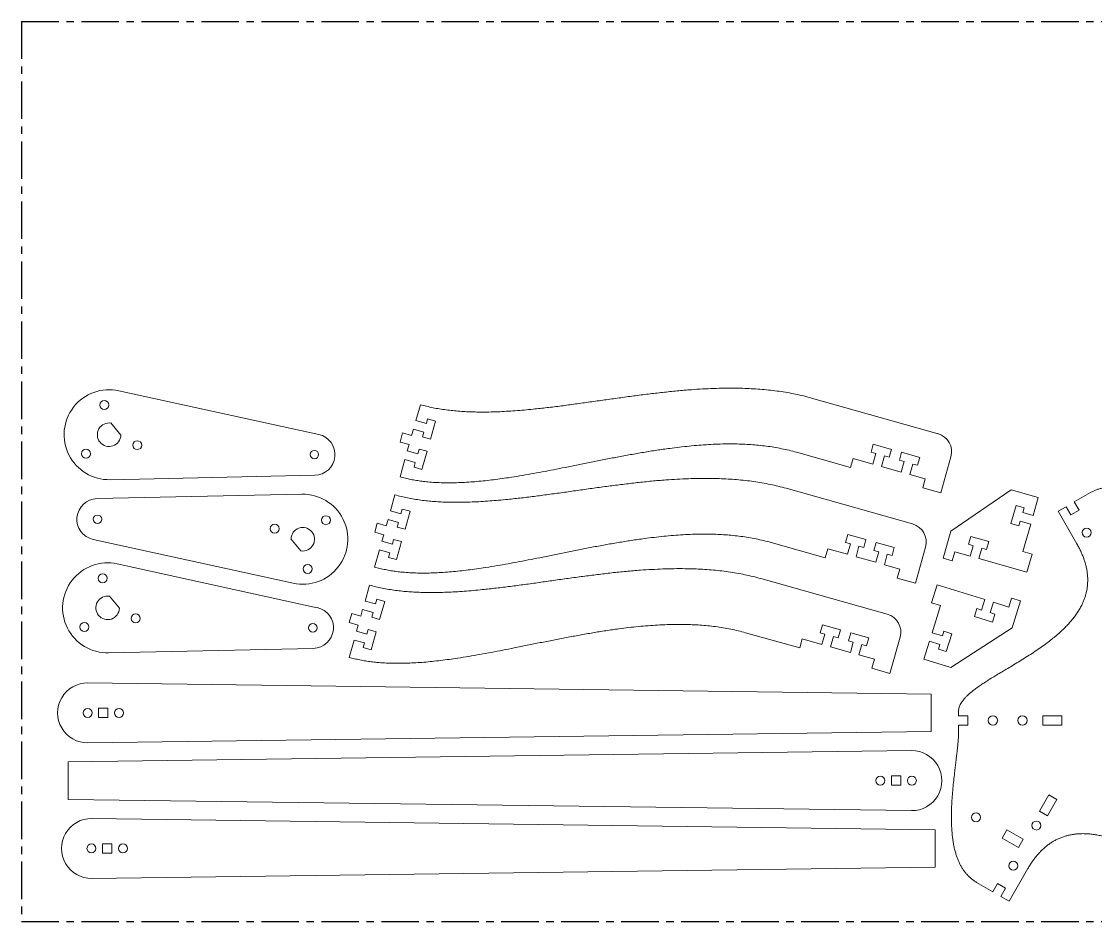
# Model space of a CAD drawing. Header units: inches. Extents: x 0 to 24, y 0 to 12.
# Drawn here: x 0 to 14.33, y 0.02 to 12.02 of the extents above; entities that cross this region are included whole.
import ezdxf

# ---------------------------------------------------------------- set-up
doc = ezdxf.new("R2010")
doc.units = ezdxf.units.IN
doc.header["$MEASUREMENT"] = 0
doc.linetypes.add('CENTERX2', pattern=[0.8, 0.5, -0.1, 0.1, -0.1])

msp = doc.modelspace()

# ---------------------------------------------------------------- linework, layer by layer
at = {"color": 7, "linetype": 'CENTERX2'}
for p, q in [((0.001, 12.016), (24.001, 12.016)), ((0.001, 12.016), (0.001, 0.016)), ((0.001, 0.016), (24.001, 0.016))]:
    msp.add_line(p, q, dxfattribs=at)
at = {"color": 7, "linetype": 'Continuous', "lineweight": 15}
for p, q in [((1.299, 7.093), (3.966, 6.51)), ((5.261, 6.695), (5.321, 6.907)), ((10.54, 6.995), (12.225, 6.52)), ((1.195, 6.663), (1.328, 6.502)), ((5.401, 6.656), (5.261, 6.695)), ((5.418, 6.719), (5.401, 6.656)), ((5.524, 6.689), (5.418, 6.719)), ((5.456, 6.448), (5.524, 6.689)), ((5.051, 6.409), (5.085, 6.53)), ((5.085, 6.53), (5.205, 6.496)), ((5.205, 6.496), (5.229, 6.58)), ((5.229, 6.58), (5.368, 6.541)), ((5.368, 6.541), (5.351, 6.478)), ((5.351, 6.478), (5.456, 6.448)), ((5.171, 6.375), (5.051, 6.409)), ((5.147, 6.291), (5.171, 6.375)), ((5.304, 6.314), (5.287, 6.252)), ((5.41, 6.285), (5.304, 6.314)), ((11.362, 6.379), (11.332, 6.273)), ((11.603, 6.311), (11.362, 6.379)), ((11.573, 6.205), (11.603, 6.311)), ((5.05, 5.945), (5.115, 6.176)), ((5.115, 6.176), (5.254, 6.136)), ((5.287, 6.252), (5.147, 6.291)), ((5.342, 6.044), (5.41, 6.285)), ((11.059, 6.07), (10.337, 6.273)), ((11.093, 6.19), (11.059, 6.07)), ((11.355, 6.116), (11.093, 6.19)), ((11.332, 6.273), (11.395, 6.255)), ((11.395, 6.255), (11.355, 6.116)), ((11.471, 6.083), (11.51, 6.223)), ((11.51, 6.223), (11.573, 6.205)), ((11.74, 6.272), (11.71, 6.166)), ((11.71, 6.166), (11.773, 6.149)), ((11.981, 6.204), (11.74, 6.272)), ((11.951, 6.099), (11.981, 6.204)), ((12.397, 6.212), (12.262, 5.73)), ((5.254, 6.136), (5.237, 6.074)), ((5.237, 6.074), (5.342, 6.044)), ((11.734, 6.009), (11.471, 6.083)), ((11.773, 6.149), (11.734, 6.009)), ((11.849, 5.977), (11.888, 6.116)), ((11.888, 6.116), (11.951, 6.099)), ((3.914, 5.966), (1.183, 5.907)), ((12.055, 5.919), (11.849, 5.977)), ((12.021, 5.798), (12.055, 5.919)), ((10.201, 5.792), (11.886, 5.317)), ((12.262, 5.73), (12.021, 5.798)), ((12.396, 5.22), (13.201, 5.773)), ((13.201, 5.773), (13.562, 5.671)), ((14.26, 5.735), (14.043, 5.61)), ((1.009, 5.654), (3.74, 5.713)), ((4.922, 5.492), (4.982, 5.704)), ((13.562, 5.671), (13.494, 5.43)), ((14.043, 5.61), (14.106, 5.501)), ((5.062, 5.453), (4.922, 5.492)), ((5.079, 5.516), (5.062, 5.453)), ((5.185, 5.486), (5.079, 5.516)), ((5.117, 5.245), (5.185, 5.486)), ((13.266, 5.562), (13.198, 5.322)), ((13.372, 5.532), (13.266, 5.562)), ((13.355, 5.47), (13.372, 5.532)), ((13.494, 5.43), (13.355, 5.47)), ((13.935, 5.547), (13.827, 5.485)), ((13.827, 5.485), (14.077, 5.052)), ((13.998, 5.439), (13.935, 5.547)), ((14.106, 5.501), (13.998, 5.439)), ((4.712, 5.206), (4.745, 5.326)), ((4.745, 5.326), (4.866, 5.293)), ((4.866, 5.293), (4.89, 5.377)), ((4.89, 5.377), (5.029, 5.337)), ((5.029, 5.337), (5.011, 5.275)), ((13.198, 5.322), (13.304, 5.292)), ((13.304, 5.292), (13.322, 5.354)), ((13.322, 5.354), (13.462, 5.315)), ((13.462, 5.315), (13.358, 4.949)), ((4.832, 5.172), (4.712, 5.206)), ((4.808, 5.088), (4.832, 5.172)), ((5.011, 5.275), (5.117, 5.245)), ((11.023, 5.176), (10.993, 5.07)), ((11.264, 5.108), (11.023, 5.176)), ((12.294, 4.86), (12.396, 5.22)), ((3.624, 4.527), (0.957, 5.11)), ((3.728, 4.957), (3.595, 5.118)), ((4.948, 5.049), (4.808, 5.088)), ((4.965, 5.111), (4.948, 5.049)), ((5.071, 5.081), (4.965, 5.111)), ((5.003, 4.841), (5.071, 5.081)), ((10.72, 4.866), (9.998, 5.07)), ((10.993, 5.07), (11.056, 5.052)), ((11.056, 5.052), (11.016, 4.913)), ((11.132, 4.88), (11.171, 5.02)), ((11.171, 5.02), (11.234, 5.002)), ((11.234, 5.002), (11.264, 5.108)), ((11.401, 5.069), (11.371, 4.963)), ((11.642, 5.001), (11.401, 5.069)), ((12.662, 5.151), (12.632, 5.045)), ((12.632, 5.045), (12.695, 5.027)), ((12.695, 5.027), (12.655, 4.888)), ((12.903, 5.083), (12.662, 5.151)), ((12.873, 4.977), (12.903, 5.083)), ((4.711, 4.742), (4.776, 4.973)), ((4.776, 4.973), (4.915, 4.933)), ((4.915, 4.933), (4.898, 4.871)), ((4.898, 4.871), (5.003, 4.841)), ((10.754, 4.987), (10.72, 4.866)), ((11.016, 4.913), (10.754, 4.987)), ((11.395, 4.806), (11.132, 4.88)), ((11.371, 4.963), (11.434, 4.946)), ((11.434, 4.946), (11.395, 4.806)), ((11.51, 4.773), (11.549, 4.913)), ((11.549, 4.913), (11.612, 4.895)), ((11.612, 4.895), (11.642, 5.001)), ((12.058, 5.009), (11.923, 4.527)), ((12.448, 4.946), (12.415, 4.826)), ((12.655, 4.888), (12.448, 4.946)), ((12.771, 4.855), (12.81, 4.995)), ((12.81, 4.995), (12.873, 4.977)), ((13.358, 4.949), (13.479, 4.915)), ((13.479, 4.915), (13.411, 4.675)), ((1.278, 4.784), (3.946, 4.2)), ((11.716, 4.715), (11.51, 4.773)), ((12.415, 4.826), (12.294, 4.86)), ((13.411, 4.675), (12.771, 4.855)), ((9.862, 4.589), (11.547, 4.114)), ((11.682, 4.595), (11.716, 4.715)), ((11.923, 4.527), (11.682, 4.595)), ((4.583, 4.289), (4.643, 4.501)), ((12.14, 4.266), (12.214, 4.505)), ((12.214, 4.505), (12.849, 4.308)), ((1.175, 4.353), (1.308, 4.192)), ((4.74, 4.312), (4.723, 4.25)), ((4.846, 4.283), (4.74, 4.312)), ((12.849, 4.308), (12.806, 4.169)), ((13.169, 4.208), (13.206, 4.328)), ((13.206, 4.328), (13.325, 4.291)), ((4.527, 4.089), (4.55, 4.174)), ((4.55, 4.174), (4.69, 4.134)), ((4.723, 4.25), (4.583, 4.289)), ((4.778, 4.042), (4.846, 4.283)), ((12.259, 4.229), (12.14, 4.266)), ((12.146, 3.866), (12.259, 4.229)), ((12.744, 4.189), (12.711, 4.084)), ((12.806, 4.169), (12.744, 4.189)), ((12.921, 4.134), (12.964, 4.272)), ((12.964, 4.272), (13.169, 4.208)), ((13.325, 4.291), (13.214, 3.933)), ((4.373, 4.003), (4.406, 4.123)), ((4.406, 4.123), (4.527, 4.089)), ((4.69, 4.134), (4.672, 4.072)), ((4.672, 4.072), (4.778, 4.042)), ((12.711, 4.084), (12.95, 4.009)), ((12.983, 4.114), (12.921, 4.134)), ((12.95, 4.009), (12.983, 4.114)), ((4.493, 3.969), (4.373, 4.003)), ((4.469, 3.885), (4.493, 3.969)), ((4.609, 3.846), (4.469, 3.885)), ((4.626, 3.908), (4.609, 3.846)), ((4.732, 3.878), (4.626, 3.908)), ((4.664, 3.638), (4.732, 3.878)), ((10.684, 3.973), (10.654, 3.867)), ((10.924, 3.905), (10.684, 3.973)), ((10.895, 3.799), (10.924, 3.905)), ((12.304, 3.885), (12.285, 3.823)), ((12.409, 3.853), (12.304, 3.885)), ((13.214, 3.933), (12.395, 3.402)), ((4.371, 3.538), (4.437, 3.769)), ((4.437, 3.769), (4.576, 3.73)), ((4.576, 3.73), (4.559, 3.668)), ((10.381, 3.663), (9.659, 3.867)), ((10.414, 3.784), (10.381, 3.663)), ((10.677, 3.709), (10.414, 3.784)), ((10.654, 3.867), (10.717, 3.849)), ((10.717, 3.849), (10.677, 3.709)), ((10.793, 3.677), (10.832, 3.816)), ((10.832, 3.816), (10.895, 3.799)), ((11.062, 3.866), (11.032, 3.76)), ((11.032, 3.76), (11.095, 3.742)), ((11.095, 3.742), (11.056, 3.603)), ((11.303, 3.798), (11.062, 3.866)), ((11.273, 3.692), (11.303, 3.798)), ((11.719, 3.805), (11.584, 3.324)), ((12.037, 3.513), (12.111, 3.752)), ((12.111, 3.752), (12.249, 3.709)), ((12.285, 3.823), (12.146, 3.866)), ((12.335, 3.614), (12.409, 3.853)), ((3.893, 3.657), (1.163, 3.598)), ((4.559, 3.668), (4.664, 3.638)), ((11.056, 3.603), (10.793, 3.677)), ((11.171, 3.57), (11.21, 3.71)), ((11.21, 3.71), (11.273, 3.692)), ((12.249, 3.709), (12.23, 3.647)), ((12.23, 3.647), (12.335, 3.614)), ((11.377, 3.512), (11.171, 3.57)), ((11.343, 3.392), (11.377, 3.512)), ((12.395, 3.402), (12.037, 3.513)), ((11.584, 3.324), (11.343, 3.392)), ((0.888, 3.198), (12.133, 3.048)), ((12.133, 3.048), (12.133, 2.548)), ((1.03, 2.86), (1.155, 2.86)), ((1.03, 2.735), (1.03, 2.86)), ((1.155, 2.735), (1.03, 2.735)), ((1.155, 2.86), (1.155, 2.735)), ((12.5, 2.823), (12.5, 2.76)), ((12.5, 2.76), (12.625, 2.76)), ((12.625, 2.76), (12.625, 2.635)), ((13.625, 2.76), (13.625, 2.635)), ((13.875, 2.76), (13.625, 2.76)), ((13.875, 2.635), (13.875, 2.76)), ((12.5, 2.635), (12.5, 2.573)), ((12.625, 2.635), (12.5, 2.635)), ((13.625, 2.635), (13.875, 2.635)), ((12.133, 2.548), (0.888, 2.398)), ((0.626, 2.144), (11.87, 2.294)), ((0.626, 1.644), (0.626, 2.144)), ((11.603, 1.957), (11.728, 1.957)), ((11.603, 1.832), (11.603, 1.957)), ((11.728, 1.957), (11.728, 1.832)), ((11.728, 1.832), (11.603, 1.832)), ((11.87, 1.494), (0.626, 1.644)), ((13.702, 1.704), (13.577, 1.487)), ((13.685, 1.425), (13.81, 1.641)), ((13.81, 1.641), (13.702, 1.704)), ((13.577, 1.487), (13.685, 1.425)), ((0.94, 1.39), (12.185, 1.24)), ((12.185, 1.24), (12.185, 0.74)), ((13.144, 1.238), (13.081, 1.129)), ((13.36, 1.113), (13.144, 1.238)), ((1.082, 1.053), (1.207, 1.053)), ((1.082, 0.928), (1.082, 1.053)), ((1.207, 1.053), (1.207, 0.928)), ((13.081, 1.129), (13.298, 1.004)), ((13.298, 1.004), (13.36, 1.113)), ((1.207, 0.928), (1.082, 0.928)), ((12.185, 0.74), (0.94, 0.59)), ((13.173, 0.288), (13.423, 0.721)), ((12.74, 0.538), (12.957, 0.413)), ((12.957, 0.413), (13.019, 0.522)), ((13.019, 0.522), (13.127, 0.459)), ((13.127, 0.459), (13.065, 0.351)), ((13.065, 0.351), (13.173, 0.288))]:
    msp.add_line(p, q, dxfattribs=at)
for centre, radius in [((1.105, 6.902), 0.06), ((0.862, 6.253), 0.06), ((1.545, 6.367), 0.06), ((3.908, 6.241), 0.056), ((1.015, 5.379), 0.056), ((3.378, 5.253), 0.06), ((4.061, 5.367), 0.06), ((14.207, 5.202), 0.06), ((3.818, 4.718), 0.06), ((1.084, 4.592), 0.06), ((1.525, 4.057), 0.06), ((0.841, 3.943), 0.06), ((3.887, 3.932), 0.056), ((0.883, 2.798), 0.06), ((1.303, 2.798), 0.06), ((12.958, 2.698), 0.0625), ((13.351, 2.698), 0.0625), ((11.456, 1.894), 0.06), ((11.876, 1.894), 0.06), ((12.732, 1.404), 0.06), ((13.538, 1.296), 0.06), ((0.935, 0.99), 0.06), ((1.355, 0.99), 0.06), ((13.228, 0.759), 0.06)]:
    msp.add_circle(centre, radius, dxfattribs=at)
for centre, radius, start, end in [((1.17, 6.507), 0.6, 77.6638, 271.2381), ((1.17, 6.507), 0.157, 80.8606, 358.0413), ((3.908, 6.241), 0.275, 271.2381, 77.6638), ((12.157, 6.28), 0.25, 344.2625, 74.2625), ((1.015, 5.379), 0.275, 91.2381, 257.6638), ((3.753, 5.113), 0.6, 257.6638, 91.2381), ((11.818, 5.076), 0.25, 344.2625, 74.2625), ((3.753, 5.113), 0.157, 260.8606, 178.0413), ((1.15, 4.198), 0.6, 77.6638, 271.2381), ((1.15, 4.198), 0.157, 80.8606, 358.0413), ((3.887, 3.932), 0.275, 271.2381, 77.6638), ((11.479, 3.873), 0.25, 344.2625, 74.2625), ((0.883, 2.798), 0.4, 89.2359, 270.7641), ((11.876, 1.894), 0.4, 269.2359, 90.7641), ((0.935, 0.99), 0.4, 89.2359, 270.7641)]:
    msp.add_arc(centre, radius, start, end, dxfattribs=at)
for points, knots in [([(5.321, 6.907), (5.349, 6.9), (5.405, 6.885), (5.49, 6.866), (5.577, 6.85), (5.666, 6.837), (5.755, 6.827), (5.846, 6.819), (5.937, 6.813), (6.029, 6.81), (6.129, 6.808), (6.237, 6.809), (6.352, 6.812), (6.468, 6.818), (6.586, 6.826), (6.705, 6.835), (6.847, 6.849), (7.012, 6.867), (7.201, 6.89), (7.391, 6.916), (7.584, 6.943), (7.777, 6.97), (7.972, 6.997), (8.167, 7.024), (8.36, 7.049), (8.552, 7.071), (8.744, 7.091), (8.922, 7.106), (9.085, 7.117), (9.234, 7.124), (9.382, 7.127), (9.52, 7.128), (9.647, 7.125), (9.763, 7.119), (9.878, 7.111), (9.993, 7.1), (10.106, 7.086), (10.217, 7.068), (10.326, 7.048), (10.434, 7.024), (10.505, 7.004), (10.54, 6.995)], [0, 0, 0, 0, 0.016437, 0.033056, 0.049872, 0.0669, 0.08415, 0.101315, 0.118707, 0.136326, 0.154173, 0.175714, 0.19757, 0.21973, 0.242184, 0.264918, 0.287916, 0.323587, 0.359766, 0.39638, 0.433351, 0.470598, 0.508042, 0.545601, 0.582444, 0.61925, 0.655953, 0.692488, 0.721042, 0.749435, 0.777648, 0.805665, 0.82793, 0.850061, 0.872056, 0.893918, 0.915651, 0.93688, 0.958004, 0.979038, 1, 1, 1, 1]), ([(10.337, 6.273), (10.304, 6.282), (10.238, 6.299), (10.138, 6.321), (10.037, 6.34), (9.935, 6.355), (9.832, 6.366), (9.729, 6.375), (9.626, 6.381), (9.521, 6.384), (9.409, 6.384), (9.29, 6.382), (9.163, 6.376), (9.035, 6.367), (8.906, 6.355), (8.777, 6.341), (8.633, 6.323), (8.473, 6.3), (8.298, 6.272), (8.123, 6.241), (7.948, 6.209), (7.773, 6.175), (7.598, 6.14), (7.425, 6.105), (7.258, 6.072), (7.099, 6.04), (6.946, 6.011), (6.795, 5.983), (6.646, 5.957), (6.509, 5.935), (6.384, 5.917), (6.27, 5.903), (6.158, 5.89), (6.048, 5.88), (5.939, 5.872), (5.832, 5.867), (5.726, 5.864), (5.623, 5.865), (5.521, 5.869), (5.428, 5.876), (5.344, 5.886), (5.268, 5.896), (5.194, 5.91), (5.121, 5.925), (5.073, 5.938), (5.05, 5.945)], [0, 0, 0, 0, 0.019044, 0.038164, 0.057381, 0.07671, 0.096165, 0.115406, 0.134784, 0.154304, 0.173969, 0.197565, 0.221359, 0.245344, 0.269507, 0.293835, 0.31831, 0.351287, 0.384443, 0.417722, 0.451063, 0.484404, 0.517679, 0.550821, 0.583762, 0.613051, 0.642076, 0.670792, 0.699152, 0.727114, 0.74878, 0.770158, 0.791232, 0.811988, 0.832415, 0.852503, 0.872248, 0.891647, 0.910701, 0.929418, 0.943896, 0.95818, 0.972283, 0.986218, 1, 1, 1, 1]), ([(4.982, 5.704), (5.01, 5.697), (5.066, 5.682), (5.151, 5.663), (5.238, 5.647), (5.327, 5.634), (5.416, 5.623), (5.507, 5.615), (5.598, 5.61), (5.69, 5.606), (5.79, 5.605), (5.898, 5.606), (6.012, 5.609), (6.129, 5.615), (6.247, 5.623), (6.366, 5.632), (6.508, 5.646), (6.673, 5.664), (6.862, 5.687), (7.052, 5.713), (7.245, 5.739), (7.438, 5.767), (7.633, 5.794), (7.827, 5.821), (8.021, 5.845), (8.213, 5.868), (8.405, 5.888), (8.582, 5.903), (8.746, 5.914), (8.895, 5.92), (9.043, 5.924), (9.181, 5.924), (9.308, 5.921), (9.424, 5.916), (9.539, 5.908), (9.654, 5.897), (9.767, 5.883), (9.877, 5.865), (9.987, 5.844), (10.095, 5.82), (10.166, 5.801), (10.201, 5.792)], [0, 0, 0, 0, 0.016437, 0.033056, 0.049872, 0.0669, 0.08415, 0.101315, 0.118707, 0.136326, 0.154173, 0.175714, 0.19757, 0.21973, 0.242184, 0.264918, 0.287916, 0.323586, 0.359766, 0.39638, 0.433351, 0.470598, 0.508042, 0.545601, 0.582444, 0.61925, 0.655952, 0.692488, 0.721042, 0.749435, 0.777648, 0.805665, 0.82793, 0.850061, 0.872056, 0.893918, 0.915651, 0.93688, 0.958004, 0.979038, 1, 1, 1, 1]), ([(16.142, 4.925), (16.13, 4.932), (16.106, 4.946), (16.07, 4.969), (16.032, 4.995), (15.993, 5.022), (15.952, 5.051), (15.907, 5.084), (15.857, 5.121), (15.804, 5.161), (15.748, 5.202), (15.683, 5.25), (15.608, 5.306), (15.523, 5.368), (15.435, 5.429), (15.346, 5.489), (15.262, 5.543), (15.183, 5.59), (15.11, 5.631), (15.037, 5.669), (14.969, 5.701), (14.906, 5.728), (14.849, 5.749), (14.792, 5.768), (14.739, 5.782), (14.688, 5.793), (14.641, 5.801), (14.595, 5.806), (14.549, 5.808), (14.504, 5.807), (14.46, 5.802), (14.418, 5.795), (14.377, 5.785), (14.337, 5.772), (14.298, 5.755), (14.273, 5.741), (14.26, 5.735)], [0, 0, 0, 0, 0.018744, 0.0387892, 0.0600654, 0.0824972, 0.1060052, 0.1305073, 0.1605469, 0.1917116, 0.2238608, 0.2568534, 0.30517, 0.3545139, 0.4044856, 0.4546965, 0.5047731, 0.5442764, 0.5833063, 0.6217119, 0.6593597, 0.6883362, 0.716734, 0.7445241, 0.7716926, 0.7942612, 0.8164003, 0.838138, 0.8595163, 0.8805934, 0.9014444, 0.9209811, 0.9404924, 0.9600849, 0.9798777, 1, 1, 1, 1]), ([(9.998, 5.07), (9.965, 5.079), (9.899, 5.096), (9.799, 5.118), (9.698, 5.137), (9.596, 5.152), (9.493, 5.163), (9.39, 5.172), (9.287, 5.178), (9.182, 5.181), (9.07, 5.181), (8.951, 5.179), (8.824, 5.173), (8.696, 5.164), (8.567, 5.152), (8.438, 5.138), (8.293, 5.12), (8.134, 5.097), (7.959, 5.069), (7.784, 5.038), (7.608, 5.006), (7.434, 4.972), (7.259, 4.937), (7.086, 4.902), (6.919, 4.868), (6.76, 4.837), (6.607, 4.808), (6.456, 4.78), (6.307, 4.754), (6.17, 4.732), (6.045, 4.714), (5.931, 4.699), (5.819, 4.687), (5.709, 4.677), (5.6, 4.669), (5.493, 4.664), (5.387, 4.661), (5.283, 4.662), (5.182, 4.666), (5.089, 4.673), (5.005, 4.682), (4.929, 4.693), (4.855, 4.707), (4.782, 4.722), (4.734, 4.735), (4.711, 4.742)], [0, 0, 0, 0, 0.019044, 0.038164, 0.057381, 0.07671, 0.096165, 0.115406, 0.134784, 0.154304, 0.173969, 0.197565, 0.221359, 0.245344, 0.269507, 0.293835, 0.31831, 0.351287, 0.384443, 0.417722, 0.451063, 0.484404, 0.517679, 0.550821, 0.583762, 0.613051, 0.642076, 0.670792, 0.699152, 0.727114, 0.74878, 0.770158, 0.791232, 0.811988, 0.832415, 0.852503, 0.872248, 0.891647, 0.910701, 0.929418, 0.943896, 0.95818, 0.972283, 0.986218, 1, 1, 1, 1]), ([(14.077, 5.052), (14.086, 5.035), (14.104, 5.003), (14.129, 4.954), (14.15, 4.906), (14.168, 4.859), (14.184, 4.812), (14.198, 4.764), (14.209, 4.714), (14.217, 4.662), (14.221, 4.612), (14.222, 4.562), (14.22, 4.512), (14.215, 4.464), (14.206, 4.416), (14.194, 4.37), (14.179, 4.324), (14.162, 4.279), (14.14, 4.232), (14.113, 4.182), (14.081, 4.13), (14.045, 4.08), (14.006, 4.03), (13.964, 3.982), (13.917, 3.933), (13.864, 3.882), (13.805, 3.83), (13.743, 3.779), (13.675, 3.727), (13.601, 3.673), (13.521, 3.618), (13.439, 3.565), (13.357, 3.513), (13.275, 3.463), (13.195, 3.415), (13.117, 3.368), (13.043, 3.324), (12.971, 3.28), (12.906, 3.241), (12.849, 3.204), (12.8, 3.172), (12.753, 3.139), (12.711, 3.109), (12.675, 3.08), (12.643, 3.054), (12.614, 3.027), (12.587, 3.001), (12.564, 2.974), (12.545, 2.948), (12.529, 2.923), (12.516, 2.898), (12.507, 2.873), (12.501, 2.848), (12.5, 2.831), (12.5, 2.823)], [0, 0, 0, 0, 0.018483, 0.036262, 0.053382, 0.069891, 0.085838, 0.101273, 0.118874, 0.135916, 0.152481, 0.168653, 0.184829, 0.200757, 0.216513, 0.232165, 0.247777, 0.263403, 0.279092, 0.298806, 0.318741, 0.33894, 0.359433, 0.380234, 0.401347, 0.426616, 0.452275, 0.478281, 0.504577, 0.536165, 0.567942, 0.599766, 0.631486, 0.662945, 0.693979, 0.723052, 0.751438, 0.778991, 0.805566, 0.825669, 0.845016, 0.863546, 0.881202, 0.895463, 0.909035, 0.921903, 0.934059, 0.945507, 0.956269, 0.965829, 0.974877, 0.983503, 0.991826, 1, 1, 1, 1]), ([(4.643, 4.501), (4.671, 4.493), (4.726, 4.478), (4.812, 4.46), (4.899, 4.444), (4.988, 4.431), (5.077, 4.42), (5.168, 4.412), (5.259, 4.407), (5.351, 4.403), (5.451, 4.402), (5.559, 4.403), (5.673, 4.406), (5.79, 4.412), (5.908, 4.419), (6.027, 4.429), (6.169, 4.443), (6.334, 4.461), (6.523, 4.484), (6.713, 4.509), (6.906, 4.536), (7.099, 4.564), (7.294, 4.591), (7.488, 4.618), (7.682, 4.642), (7.874, 4.665), (8.066, 4.685), (8.243, 4.7), (8.407, 4.71), (8.556, 4.717), (8.704, 4.721), (8.842, 4.721), (8.969, 4.718), (9.085, 4.713), (9.2, 4.705), (9.315, 4.694), (9.427, 4.679), (9.538, 4.662), (9.648, 4.641), (9.756, 4.617), (9.827, 4.598), (9.862, 4.589)], [0, 0, 0, 0, 0.016437, 0.033056, 0.049872, 0.0669, 0.08415, 0.101315, 0.118707, 0.136326, 0.154173, 0.175714, 0.19757, 0.21973, 0.242184, 0.264918, 0.287916, 0.323587, 0.359766, 0.39638, 0.433351, 0.470598, 0.508042, 0.545601, 0.582444, 0.61925, 0.655953, 0.692488, 0.721042, 0.749435, 0.777648, 0.805665, 0.82793, 0.850061, 0.872056, 0.893918, 0.915651, 0.93688, 0.958004, 0.979038, 1, 1, 1, 1]), ([(9.659, 3.867), (9.626, 3.875), (9.56, 3.893), (9.46, 3.915), (9.359, 3.933), (9.257, 3.948), (9.154, 3.96), (9.051, 3.969), (8.948, 3.974), (8.843, 3.977), (8.731, 3.978), (8.612, 3.975), (8.485, 3.969), (8.357, 3.961), (8.228, 3.949), (8.099, 3.935), (7.954, 3.917), (7.795, 3.894), (7.62, 3.866), (7.445, 3.835), (7.269, 3.802), (7.095, 3.769), (6.92, 3.734), (6.747, 3.699), (6.58, 3.665), (6.421, 3.634), (6.268, 3.604), (6.117, 3.577), (5.968, 3.551), (5.831, 3.529), (5.706, 3.511), (5.592, 3.496), (5.48, 3.484), (5.37, 3.473), (5.261, 3.466), (5.154, 3.46), (5.048, 3.458), (4.944, 3.459), (4.843, 3.463), (4.75, 3.47), (4.666, 3.479), (4.59, 3.49), (4.516, 3.504), (4.443, 3.519), (4.395, 3.532), (4.371, 3.538)], [0, 0, 0, 0, 0.019044, 0.038164, 0.057381, 0.07671, 0.096165, 0.115406, 0.134784, 0.154304, 0.173969, 0.197565, 0.221359, 0.245344, 0.269507, 0.293835, 0.31831, 0.351287, 0.384443, 0.417722, 0.451063, 0.484404, 0.517679, 0.550821, 0.583762, 0.613051, 0.642076, 0.670792, 0.699152, 0.727115, 0.74878, 0.770158, 0.791232, 0.811988, 0.832415, 0.852503, 0.872248, 0.891647, 0.910701, 0.929418, 0.943896, 0.95818, 0.972283, 0.986218, 1, 1, 1, 1]), ([(12.5, 2.573), (12.5, 2.559), (12.5, 2.532), (12.498, 2.489), (12.495, 2.443), (12.491, 2.395), (12.486, 2.345), (12.48, 2.29), (12.473, 2.229), (12.465, 2.162), (12.457, 2.094), (12.448, 2.013), (12.437, 1.92), (12.426, 1.815), (12.417, 1.709), (12.409, 1.602), (12.405, 1.502), (12.404, 1.41), (12.405, 1.326), (12.408, 1.244), (12.415, 1.169), (12.423, 1.101), (12.433, 1.041), (12.445, 0.983), (12.46, 0.929), (12.475, 0.88), (12.492, 0.836), (12.511, 0.793), (12.532, 0.752), (12.556, 0.714), (12.581, 0.678), (12.609, 0.645), (12.638, 0.614), (12.669, 0.587), (12.703, 0.561), (12.728, 0.546), (12.74, 0.538)], [0, 0, 0, 0, 0.018744, 0.038789, 0.060065, 0.082497, 0.106005, 0.130507, 0.160547, 0.191712, 0.223861, 0.256853, 0.30517, 0.354514, 0.404486, 0.454696, 0.504773, 0.544276, 0.583306, 0.621712, 0.65936, 0.688336, 0.716734, 0.744524, 0.771693, 0.794261, 0.8164, 0.838138, 0.859516, 0.880593, 0.901444, 0.920981, 0.940492, 0.960085, 0.979878, 1, 1, 1, 1]), ([(13.423, 0.721), (13.433, 0.738), (13.452, 0.77), (13.482, 0.815), (13.513, 0.857), (13.544, 0.897), (13.577, 0.934), (13.612, 0.97), (13.649, 1.004), (13.69, 1.037), (13.732, 1.066), (13.775, 1.092), (13.818, 1.115), (13.863, 1.134), (13.909, 1.151), (13.955, 1.164), (14.002, 1.174), (14.049, 1.181), (14.101, 1.186), (14.158, 1.188), (14.219, 1.186), (14.281, 1.18), (14.343, 1.171), (14.405, 1.158), (14.472, 1.142), (14.543, 1.122), (14.617, 1.097), (14.692, 1.069), (14.771, 1.036), (14.855, 0.999), (14.943, 0.957), (15.03, 0.913), (15.115, 0.868), (15.2, 0.822), (15.282, 0.776), (15.361, 0.732), (15.436, 0.69), (15.51, 0.649), (15.577, 0.613), (15.637, 0.582), (15.69, 0.555), (15.741, 0.531), (15.788, 0.51), (15.831, 0.493), (15.87, 0.478), (15.908, 0.466), (15.944, 0.457), (15.978, 0.45), (16.011, 0.446), (16.041, 0.445), (16.068, 0.446), (16.095, 0.451), (16.119, 0.459), (16.134, 0.466), (16.142, 0.47)], [0, 0, 0, 0, 0.018483, 0.036262, 0.053382, 0.069891, 0.085838, 0.101273, 0.118874, 0.135915, 0.152481, 0.168653, 0.184829, 0.200757, 0.216513, 0.232165, 0.247777, 0.263403, 0.279092, 0.298806, 0.318741, 0.33894, 0.359433, 0.380234, 0.401347, 0.426616, 0.452275, 0.478281, 0.504577, 0.536165, 0.567942, 0.599766, 0.631486, 0.662945, 0.693979, 0.723052, 0.751438, 0.778991, 0.805566, 0.825669, 0.845016, 0.863546, 0.881202, 0.895463, 0.909035, 0.921903, 0.934059, 0.945507, 0.956269, 0.965829, 0.974877, 0.983503, 0.991826, 1, 1, 1, 1])]:
    msp.add_open_spline(points, degree=3, knots=knots, dxfattribs=at)

doc.saveas('drawing.dxf')
